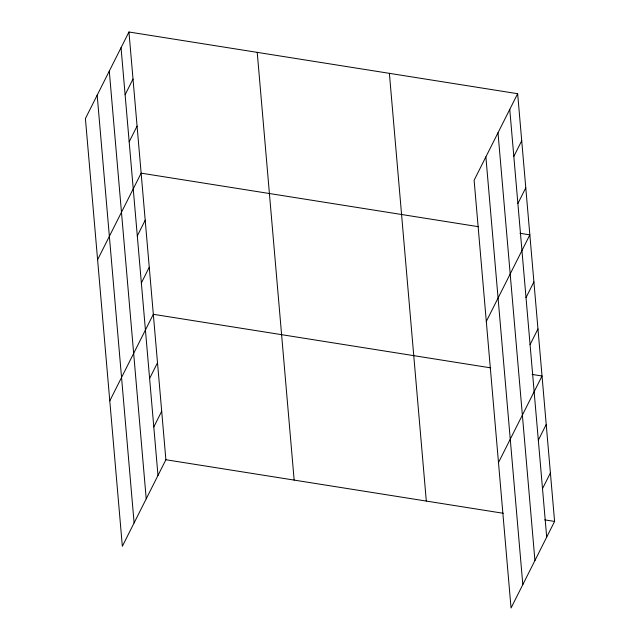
<?xml version="1.0" encoding="UTF-8"?>
<svg xmlns="http://www.w3.org/2000/svg" width="640" height="640" viewBox="0 0 640 640"><rect width="100%" height="100%" fill="white"/><g stroke="black" fill="none" stroke-linecap="round" stroke-linejoin="round"><path stroke-width="0.96" d="M128.952 32L85.408 118.568L122.344 546.296L165.88 459.736L128.952 32L517.656 93.704L554.592 521.432L511.048 608L474.12 180.264L517.656 93.704M125.112 94.752L133.008 79.048M129.176 141.8L137.072 126.104M97.6 259.72L141.136 173.152L478.536 226.712M137.304 235.904L145.2 220.2M141.36 282.952L149.256 267.256M109.784 400.872L153.32 314.304L490.72 367.864M149.608 378.48L157.504 362.784M153.8 426.96L161.696 411.256M513.824 156.448L521.72 140.752M517.888 203.504L525.784 187.8M486.312 321.416L529.848 234.856L519.976 233.288M526.016 297.608L533.912 281.904M530.072 344.656L537.968 328.952M498.496 462.568L542.032 376.008L532.168 374.44M538.32 440.184L546.216 424.48M542.504 488.656L550.408 472.96M165.88 459.736L503.28 513.288M544.72 519.872L554.592 521.432M509.76 109.4L546.696 537.136M498 132.784L534.928 560.52M485.88 156.88L522.816 584.616M389.384 73.336L426.312 501.072M257.224 52.36L294.152 480.096M121.048 47.704L157.984 475.432M109.288 71.088L146.216 498.816M97.176 95.176L134.104 522.912"/></g></svg>
